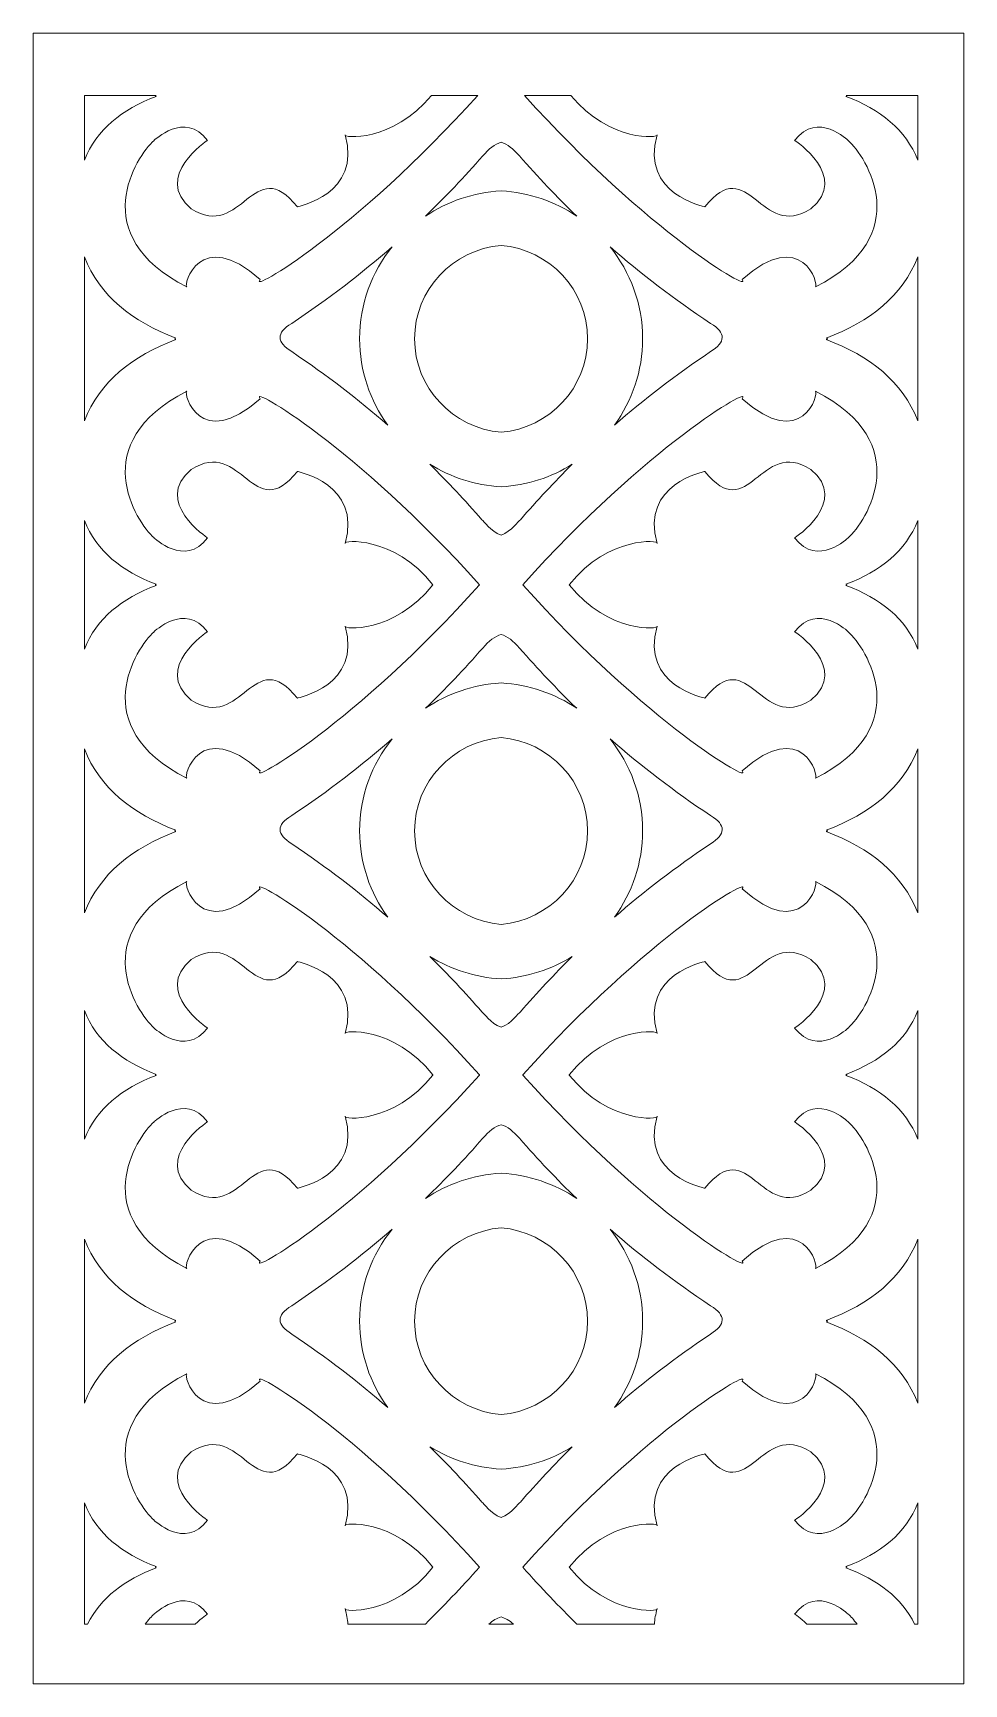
# Model space of a CAD drawing. Header units: centimetres. Extents: x 1.9 to 16.1, y -2.6 to 9.5.
# Drawn here: x 9.28 to 16.12, y -2.63 to 9.5 of the extents above; entities that cross this region are included whole.
import ezdxf

# ---------------------------------------------------------------- set-up
doc = ezdxf.new("R2010")
doc.units = ezdxf.units.CM
doc.header["$MEASUREMENT"] = 0
doc.layers.add('layer 1', color=7, linetype='Continuous')

msp = doc.modelspace()

# ---------------------------------------------------------------- linework, layer by layer
at = {"layer": 'layer 1', "lineweight": 0}
for points, knots in [([(9.27788, -2.62804), (9.27788, -2.62804), (9.27788, 3.43697), (9.27788, 3.43697), (9.27788, 3.43697), (9.27788, 3.43697), (9.27788, 9.49999), (9.27788, 9.49999), (9.27788, 9.49999), (9.27788, 9.49999), (16.11666, 9.49999), (16.11666, 9.49999), (16.11666, 9.49999), (16.11666, 9.49999), (16.11666, 3.43697), (16.11666, 3.43697), (16.11666, 3.43697), (16.11666, 3.43697), (16.11666, -2.62804), (16.11666, -2.62804), (16.11666, -2.62804), (16.11666, -2.62804), (9.27788, -2.62804), (9.27788, -2.62804)], [0, 0, 0, 0, 0.14285714, 0.14285714, 0.14285714, 0.14285714, 0.28571429, 0.28571429, 0.28571429, 0.28571429, 0.42857143, 0.42857143, 0.42857143, 0.42857143, 0.57142857, 0.57142857, 0.57142857, 0.57142857, 0.71428571, 0.71428571, 0.71428571, 0.71428571, 1, 1, 1, 1]), ([(10.18272, 9.04187), (10.17996, 9.04058), (10.17727, 9.03931), (10.17452, 9.03799), (10.17452, 9.03799), (10.17747, 9.03656), (10.18034, 9.03522), (10.18329, 9.03383), (10.18329, 9.03383), (9.9307, 8.93902), (9.74452, 8.79099), (9.65507, 8.56548), (9.65507, 8.56548), (9.65507, 8.56548), (9.65507, 9.00755), (9.65507, 9.00755), (9.65507, 9.00755), (9.65507, 9.00755), (9.65507, 9.03799), (9.65507, 9.03799), (9.65507, 9.03799), (9.65507, 9.03799), (9.65507, 9.04187), (9.65507, 9.04187), (9.65507, 9.04187), (9.65507, 9.04187), (10.18272, 9.04187), (10.18272, 9.04187)], [0, 0, 0, 0, 0.125, 0.125, 0.125, 0.125, 0.25, 0.25, 0.25, 0.25, 0.375, 0.375, 0.375, 0.375, 0.5, 0.5, 0.5, 0.5, 0.625, 0.625, 0.625, 0.625, 0.75, 0.75, 0.75, 0.75, 1, 1, 1, 1]), ([(12.20495, 9.04187), (11.91659, 8.69401), (11.54924, 8.72928), (11.56975, 8.7519), (11.56975, 8.7519), (11.69722, 8.31271), (11.21983, 8.22719), (11.21975, 8.22262), (11.21975, 8.22262), (10.89627, 8.62968), (10.81494, 7.96905), (10.44056, 8.20886), (10.44056, 8.20886), (10.15418, 8.44411), (10.56017, 8.7114), (10.56017, 8.7114), (10.56017, 8.7114), (10.39326, 8.9329), (10.16374, 8.70683), (10.16671, 8.7114), (10.16671, 8.7114), (10.03636, 8.5938), (9.65941, 8.01411), (10.40758, 7.63452), (10.40758, 7.63452), (10.37845, 7.64366), (10.50272, 8.08665), (10.94672, 7.68873), (10.94672, 7.68873), (10.8596, 7.58412), (11.63942, 8.03452), (12.54516, 9.04187), (12.54516, 9.04187), (12.54516, 9.04187), (12.20495, 9.04187), (12.20495, 9.04187)], [0, 0, 0, 0, 0.1, 0.1, 0.1, 0.1, 0.2, 0.2, 0.2, 0.2, 0.3, 0.3, 0.3, 0.3, 0.4, 0.4, 0.4, 0.4, 0.5, 0.5, 0.5, 0.5, 0.6, 0.6, 0.6, 0.6, 0.7, 0.7, 0.7, 0.7, 0.8, 0.8, 0.8, 0.8, 1, 1, 1, 1]), ([(13.22807, 9.04187), (13.51643, 8.69401), (13.88378, 8.72928), (13.86326, 8.7519), (13.86326, 8.7519), (13.73579, 8.31271), (14.21318, 8.22719), (14.21327, 8.22262), (14.21327, 8.22262), (14.53674, 8.62968), (14.61807, 7.96905), (14.99245, 8.20886), (14.99245, 8.20886), (15.27883, 8.44411), (14.87285, 8.7114), (14.87285, 8.7114), (14.87285, 8.7114), (15.03975, 8.9329), (15.26927, 8.70683), (15.2663, 8.7114), (15.2663, 8.7114), (15.39666, 8.5938), (15.7736, 8.01411), (15.02543, 7.63452), (15.02543, 7.63452), (15.05457, 7.64366), (14.93029, 8.08665), (14.48629, 7.68873), (14.48629, 7.68873), (14.57341, 7.58412), (13.7936, 8.03452), (12.88786, 9.04187), (12.88786, 9.04187), (12.88786, 9.04187), (13.22807, 9.04187), (13.22807, 9.04187)], [0, 0, 0, 0, 0.1, 0.1, 0.1, 0.1, 0.2, 0.2, 0.2, 0.2, 0.3, 0.3, 0.3, 0.3, 0.4, 0.4, 0.4, 0.4, 0.5, 0.5, 0.5, 0.5, 0.6, 0.6, 0.6, 0.6, 0.7, 0.7, 0.7, 0.7, 0.8, 0.8, 0.8, 0.8, 1, 1, 1, 1]), ([(15.2503, 9.04187), (15.25305, 9.04058), (15.25574, 9.03931), (15.25849, 9.03799), (15.25849, 9.03799), (15.25555, 9.03656), (15.25267, 9.03522), (15.24973, 9.03383), (15.24973, 9.03383), (15.50231, 8.93902), (15.6885, 8.79099), (15.77795, 8.56548), (15.77795, 8.56548), (15.77795, 8.56548), (15.77795, 9.00755), (15.77795, 9.00755), (15.77795, 9.00755), (15.77795, 9.00755), (15.77795, 9.03799), (15.77795, 9.03799), (15.77795, 9.03799), (15.77795, 9.03799), (15.77795, 9.04187), (15.77795, 9.04187), (15.77795, 9.04187), (15.77795, 9.04187), (15.2503, 9.04187), (15.2503, 9.04187)], [0, 0, 0, 0, 0.125, 0.125, 0.125, 0.125, 0.25, 0.25, 0.25, 0.25, 0.375, 0.375, 0.375, 0.375, 0.5, 0.5, 0.5, 0.5, 0.625, 0.625, 0.625, 0.625, 0.75, 0.75, 0.75, 0.75, 1, 1, 1, 1]), ([(12.71651, 8.34044), (12.71654, 8.34044), (12.71657, 8.34044), (12.71662, 8.34044), (12.71662, 8.34044), (12.92138, 8.32929), (13.11153, 8.2623), (13.27172, 8.15465), (13.27172, 8.15465), (13.12545, 8.29571), (12.98622, 8.44273), (12.85168, 8.59728), (12.85168, 8.59728), (12.80665, 8.65001), (12.76163, 8.68328), (12.7166, 8.69711), (12.7166, 8.69711), (12.71657, 8.69712), (12.71654, 8.69713), (12.71651, 8.69714), (12.71651, 8.69714), (12.71648, 8.69713), (12.71645, 8.69712), (12.71642, 8.69711), (12.71642, 8.69711), (12.67139, 8.68328), (12.62637, 8.65001), (12.58134, 8.59728), (12.58134, 8.59728), (12.44679, 8.44273), (12.30757, 8.29571), (12.1613, 8.15465), (12.1613, 8.15465), (12.32148, 8.2623), (12.51164, 8.32929), (12.7164, 8.34044), (12.7164, 8.34044), (12.71644, 8.34044), (12.71647, 8.34044), (12.71651, 8.34044)], [0, 0, 0, 0, 0.09090909, 0.09090909, 0.09090909, 0.09090909, 0.18181818, 0.18181818, 0.18181818, 0.18181818, 0.27272727, 0.27272727, 0.27272727, 0.27272727, 0.36363636, 0.36363636, 0.36363636, 0.36363636, 0.45454545, 0.45454545, 0.45454545, 0.45454545, 0.54545455, 0.54545455, 0.54545455, 0.54545455, 0.63636364, 0.63636364, 0.63636364, 0.63636364, 0.72727273, 0.72727273, 0.72727273, 0.72727273, 0.81818182, 0.81818182, 0.81818182, 0.81818182, 1, 1, 1, 1]), ([(11.88389, 6.61985), (11.66786, 6.80844), (11.43515, 6.98714), (11.17802, 7.15929), (11.17802, 7.15929), (11.06788, 7.22833), (11.06077, 7.29736), (11.17802, 7.36639), (11.17802, 7.36639), (11.4468, 7.54635), (11.69034, 7.7325), (11.91608, 7.9296), (11.91608, 7.9296), (11.76661, 7.7437), (11.67707, 7.5087), (11.67707, 7.25369), (11.67707, 7.25369), (11.67707, 7.01755), (11.75383, 6.79856), (11.88389, 6.61985)], [0, 0, 0, 0, 0.16666667, 0.16666667, 0.16666667, 0.16666667, 0.33333333, 0.33333333, 0.33333333, 0.33333333, 0.5, 0.5, 0.5, 0.5, 0.66666667, 0.66666667, 0.66666667, 0.66666667, 1, 1, 1, 1]), ([(13.35212, 7.25369), (13.35212, 7.61277), (13.07181, 7.90923), (12.71663, 7.93995), (12.71663, 7.93995), (12.71659, 7.93995), (12.71655, 7.93996), (12.71651, 7.93996), (12.71651, 7.93996), (12.71646, 7.93996), (12.71642, 7.93995), (12.71638, 7.93995), (12.71638, 7.93995), (12.36121, 7.90923), (12.08089, 7.61277), (12.08089, 7.25369), (12.08089, 7.25369), (12.08089, 6.89462), (12.36116, 6.59818), (12.7163, 6.56743), (12.7163, 6.56743), (12.71637, 6.56742), (12.71644, 6.56742), (12.71651, 6.56741), (12.71651, 6.56741), (12.71657, 6.56742), (12.71664, 6.56742), (12.71671, 6.56743), (12.71671, 6.56743), (13.07185, 6.59818), (13.35212, 6.89462), (13.35212, 7.25369)], [0, 0, 0, 0, 0.11111111, 0.11111111, 0.11111111, 0.11111111, 0.22222222, 0.22222222, 0.22222222, 0.22222222, 0.33333333, 0.33333333, 0.33333333, 0.33333333, 0.44444444, 0.44444444, 0.44444444, 0.44444444, 0.55555556, 0.55555556, 0.55555556, 0.55555556, 0.66666667, 0.66666667, 0.66666667, 0.66666667, 0.77777778, 0.77777778, 0.77777778, 0.77777778, 1, 1, 1, 1]), ([(13.54913, 6.61985), (13.76516, 6.80844), (13.99787, 6.98714), (14.25499, 7.15929), (14.25499, 7.15929), (14.36514, 7.22833), (14.37224, 7.29736), (14.25499, 7.36639), (14.25499, 7.36639), (13.98622, 7.54635), (13.74268, 7.7325), (13.51693, 7.9296), (13.51693, 7.9296), (13.66642, 7.7437), (13.75594, 7.5087), (13.75594, 7.25369), (13.75594, 7.25369), (13.75594, 7.01755), (13.67918, 6.79856), (13.54913, 6.61985)], [0, 0, 0, 0, 0.16666667, 0.16666667, 0.16666667, 0.16666667, 0.33333333, 0.33333333, 0.33333333, 0.33333333, 0.5, 0.5, 0.5, 0.5, 0.66666667, 0.66666667, 0.66666667, 0.66666667, 1, 1, 1, 1]), ([(10.32818, 7.25898), (10.32443, 7.25722), (10.32077, 7.2555), (10.31702, 7.2537), (10.31702, 7.2537), (10.32077, 7.25188), (10.32443, 7.25016), (10.32818, 7.24839), (10.32818, 7.24839), (10.0063, 7.12758), (9.76905, 6.93894), (9.65507, 6.65156), (9.65507, 6.65156), (9.65507, 6.65156), (9.65507, 7.21492), (9.65507, 7.21492), (9.65507, 7.21492), (9.65507, 7.21492), (9.65507, 7.2537), (9.65507, 7.2537), (9.65507, 7.2537), (9.65507, 7.2537), (9.65507, 7.29247), (9.65507, 7.29247), (9.65507, 7.29247), (9.65507, 7.29247), (9.65507, 7.85582), (9.65507, 7.85582), (9.65507, 7.85582), (9.76905, 7.56844), (10.0063, 7.3798), (10.32818, 7.25898)], [0, 0, 0, 0, 0.11111111, 0.11111111, 0.11111111, 0.11111111, 0.22222222, 0.22222222, 0.22222222, 0.22222222, 0.33333333, 0.33333333, 0.33333333, 0.33333333, 0.44444444, 0.44444444, 0.44444444, 0.44444444, 0.55555556, 0.55555556, 0.55555556, 0.55555556, 0.66666667, 0.66666667, 0.66666667, 0.66666667, 0.77777778, 0.77777778, 0.77777778, 0.77777778, 1, 1, 1, 1]), ([(15.10483, 7.25898), (15.10859, 7.25722), (15.11225, 7.2555), (15.11599, 7.2537), (15.11599, 7.2537), (15.11225, 7.25188), (15.10859, 7.25016), (15.10483, 7.24839), (15.10483, 7.24839), (15.42671, 7.12758), (15.66396, 6.93894), (15.77795, 6.65156), (15.77795, 6.65156), (15.77795, 6.65156), (15.77795, 7.21492), (15.77795, 7.21492), (15.77795, 7.21492), (15.77795, 7.21492), (15.77795, 7.2537), (15.77795, 7.2537), (15.77795, 7.2537), (15.77795, 7.2537), (15.77795, 7.29247), (15.77795, 7.29247), (15.77795, 7.29247), (15.77795, 7.29247), (15.77795, 7.85582), (15.77795, 7.85582), (15.77795, 7.85582), (15.66396, 7.56844), (15.42671, 7.3798), (15.10483, 7.25898)], [0, 0, 0, 0, 0.11111111, 0.11111111, 0.11111111, 0.11111111, 0.22222222, 0.22222222, 0.22222222, 0.22222222, 0.33333333, 0.33333333, 0.33333333, 0.33333333, 0.44444444, 0.44444444, 0.44444444, 0.44444444, 0.55555556, 0.55555556, 0.55555556, 0.55555556, 0.66666667, 0.66666667, 0.66666667, 0.66666667, 0.77777778, 0.77777778, 0.77777778, 0.77777778, 1, 1, 1, 1]), ([(12.21578, 5.44597), (11.92588, 5.08393), (11.54898, 5.11986), (11.56975, 5.14275), (11.56975, 5.14275), (11.69722, 4.70357), (11.21983, 4.61805), (11.21975, 4.61348), (11.21975, 4.61348), (10.89627, 5.02054), (10.81494, 4.35991), (10.44056, 4.59972), (10.44056, 4.59972), (10.15418, 4.83498), (10.56017, 5.10226), (10.56017, 5.10226), (10.56017, 5.10226), (10.39326, 5.32376), (10.16374, 5.09768), (10.16671, 5.10226), (10.16671, 5.10226), (10.03636, 4.98466), (9.65941, 4.40497), (10.40758, 4.02538), (10.40758, 4.02538), (10.37845, 4.03452), (10.50272, 4.47751), (10.94672, 4.07959), (10.94672, 4.07959), (10.85922, 3.97452), (11.64627, 4.42927), (12.5571, 5.44597), (12.5571, 5.44597), (12.55687, 5.44624), (12.55659, 5.44646), (12.55636, 5.44674), (12.55636, 5.44674), (12.55659, 5.44701), (12.55687, 5.44723), (12.5571, 5.44751), (12.5571, 5.44751), (11.64627, 6.46421), (10.85922, 6.91896), (10.94672, 6.81389), (10.94672, 6.81389), (10.50272, 6.41597), (10.37845, 6.85896), (10.40758, 6.8681), (10.40758, 6.8681), (9.65941, 6.48851), (10.03636, 5.90882), (10.16671, 5.79122), (10.16671, 5.79122), (10.16374, 5.79579), (10.39326, 5.56973), (10.56017, 5.79122), (10.56017, 5.79122), (10.56017, 5.79122), (10.15418, 6.05851), (10.44056, 6.29375), (10.44056, 6.29375), (10.81494, 6.53358), (10.89627, 5.87293), (11.21975, 6.28), (11.21975, 6.28), (11.21983, 6.27543), (11.69722, 6.18991), (11.56975, 5.75072), (11.56975, 5.75072), (11.54898, 5.77362), (11.92588, 5.80955), (12.21578, 5.44751), (12.21578, 5.44751), (12.21556, 5.44723), (12.21537, 5.44697), (12.21515, 5.44674), (12.21515, 5.44674), (12.21537, 5.44652), (12.21556, 5.44624), (12.21578, 5.44597)], [0, 0, 0, 0, 0.04761905, 0.04761905, 0.04761905, 0.04761905, 0.0952381, 0.0952381, 0.0952381, 0.0952381, 0.14285714, 0.14285714, 0.14285714, 0.14285714, 0.19047619, 0.19047619, 0.19047619, 0.19047619, 0.23809524, 0.23809524, 0.23809524, 0.23809524, 0.28571429, 0.28571429, 0.28571429, 0.28571429, 0.33333333, 0.33333333, 0.33333333, 0.33333333, 0.38095238, 0.38095238, 0.38095238, 0.38095238, 0.42857143, 0.42857143, 0.42857143, 0.42857143, 0.47619048, 0.47619048, 0.47619048, 0.47619048, 0.52380952, 0.52380952, 0.52380952, 0.52380952, 0.57142857, 0.57142857, 0.57142857, 0.57142857, 0.61904762, 0.61904762, 0.61904762, 0.61904762, 0.66666667, 0.66666667, 0.66666667, 0.66666667, 0.71428571, 0.71428571, 0.71428571, 0.71428571, 0.76190476, 0.76190476, 0.76190476, 0.76190476, 0.80952381, 0.80952381, 0.80952381, 0.80952381, 0.85714286, 0.85714286, 0.85714286, 0.85714286, 0.9047619, 0.9047619, 0.9047619, 0.9047619, 1, 1, 1, 1]), ([(13.21723, 5.44597), (13.50714, 5.08393), (13.88404, 5.11986), (13.86326, 5.14275), (13.86326, 5.14275), (13.73579, 4.70357), (14.21318, 4.61805), (14.21327, 4.61348), (14.21327, 4.61348), (14.53674, 5.02054), (14.61807, 4.35991), (14.99245, 4.59972), (14.99245, 4.59972), (15.27883, 4.83498), (14.87285, 5.10226), (14.87285, 5.10226), (14.87285, 5.10226), (15.03975, 5.32376), (15.26927, 5.09768), (15.2663, 5.10226), (15.2663, 5.10226), (15.39666, 4.98466), (15.7736, 4.40497), (15.02543, 4.02538), (15.02543, 4.02538), (15.05457, 4.03452), (14.93029, 4.47751), (14.48629, 4.07959), (14.48629, 4.07959), (14.57379, 3.97452), (13.78674, 4.42927), (12.87592, 5.44597), (12.87592, 5.44597), (12.87615, 5.44624), (12.87642, 5.44646), (12.87665, 5.44674), (12.87665, 5.44674), (12.87642, 5.44701), (12.87615, 5.44723), (12.87592, 5.44751), (12.87592, 5.44751), (13.78674, 6.46421), (14.57379, 6.91896), (14.48629, 6.81389), (14.48629, 6.81389), (14.93029, 6.41597), (15.05457, 6.85896), (15.02543, 6.8681), (15.02543, 6.8681), (15.7736, 6.48851), (15.39666, 5.90882), (15.2663, 5.79122), (15.2663, 5.79122), (15.26927, 5.79579), (15.03975, 5.56973), (14.87285, 5.79122), (14.87285, 5.79122), (14.87285, 5.79122), (15.27883, 6.05851), (14.99245, 6.29375), (14.99245, 6.29375), (14.61807, 6.53358), (14.53674, 5.87293), (14.21327, 6.28), (14.21327, 6.28), (14.21318, 6.27543), (13.73579, 6.18991), (13.86326, 5.75072), (13.86326, 5.75072), (13.88404, 5.77362), (13.50714, 5.80955), (13.21723, 5.44751), (13.21723, 5.44751), (13.21746, 5.44723), (13.21765, 5.44697), (13.21787, 5.44674), (13.21787, 5.44674), (13.21765, 5.44652), (13.21746, 5.44624), (13.21723, 5.44597)], [0, 0, 0, 0, 0.04761905, 0.04761905, 0.04761905, 0.04761905, 0.0952381, 0.0952381, 0.0952381, 0.0952381, 0.14285714, 0.14285714, 0.14285714, 0.14285714, 0.19047619, 0.19047619, 0.19047619, 0.19047619, 0.23809524, 0.23809524, 0.23809524, 0.23809524, 0.28571429, 0.28571429, 0.28571429, 0.28571429, 0.33333333, 0.33333333, 0.33333333, 0.33333333, 0.38095238, 0.38095238, 0.38095238, 0.38095238, 0.42857143, 0.42857143, 0.42857143, 0.42857143, 0.47619048, 0.47619048, 0.47619048, 0.47619048, 0.52380952, 0.52380952, 0.52380952, 0.52380952, 0.57142857, 0.57142857, 0.57142857, 0.57142857, 0.61904762, 0.61904762, 0.61904762, 0.61904762, 0.66666667, 0.66666667, 0.66666667, 0.66666667, 0.71428571, 0.71428571, 0.71428571, 0.71428571, 0.76190476, 0.76190476, 0.76190476, 0.76190476, 0.80952381, 0.80952381, 0.80952381, 0.80952381, 0.85714286, 0.85714286, 0.85714286, 0.85714286, 0.9047619, 0.9047619, 0.9047619, 0.9047619, 1, 1, 1, 1]), ([(12.71651, 5.81193), (12.71659, 5.81196), (12.71667, 5.81199), (12.71675, 5.81202), (12.71675, 5.81202), (12.79422, 5.83906), (12.84311, 5.91703), (12.85781, 5.92437), (12.85781, 5.92437), (12.98096, 6.06582), (13.10745, 6.20135), (13.23946, 6.33192), (13.23946, 6.33192), (13.08627, 6.23652), (12.90788, 6.17738), (12.71673, 6.16694), (12.71673, 6.16694), (12.71665, 6.16694), (12.71658, 6.16693), (12.71651, 6.16692), (12.71651, 6.16692), (12.71643, 6.16693), (12.71636, 6.16694), (12.71628, 6.16694), (12.71628, 6.16694), (12.52514, 6.17738), (12.34676, 6.23652), (12.19356, 6.33192), (12.19356, 6.33192), (12.32556, 6.20135), (12.45206, 6.06582), (12.57521, 5.92437), (12.57521, 5.92437), (12.5899, 5.91703), (12.6388, 5.83906), (12.71627, 5.81202), (12.71627, 5.81202), (12.71634, 5.81199), (12.71642, 5.81196), (12.71651, 5.81193)], [0, 0, 0, 0, 0.09090909, 0.09090909, 0.09090909, 0.09090909, 0.18181818, 0.18181818, 0.18181818, 0.18181818, 0.27272727, 0.27272727, 0.27272727, 0.27272727, 0.36363636, 0.36363636, 0.36363636, 0.36363636, 0.45454545, 0.45454545, 0.45454545, 0.45454545, 0.54545455, 0.54545455, 0.54545455, 0.54545455, 0.63636364, 0.63636364, 0.63636364, 0.63636364, 0.72727273, 0.72727273, 0.72727273, 0.72727273, 0.81818182, 0.81818182, 0.81818182, 0.81818182, 1, 1, 1, 1]), ([(10.18329, 5.45089), (10.18034, 5.44951), (10.17747, 5.44816), (10.17452, 5.44674), (10.17452, 5.44674), (10.17747, 5.44531), (10.18034, 5.44397), (10.18329, 5.44258), (10.18329, 5.44258), (9.9307, 5.34778), (9.74452, 5.19974), (9.65507, 4.97423), (9.65507, 4.97423), (9.65507, 4.97423), (9.65507, 5.41631), (9.65507, 5.41631), (9.65507, 5.41631), (9.65507, 5.41631), (9.65507, 5.44674), (9.65507, 5.44674), (9.65507, 5.44674), (9.65507, 5.44674), (9.65507, 5.47717), (9.65507, 5.47717), (9.65507, 5.47717), (9.65507, 5.47717), (9.65507, 5.91925), (9.65507, 5.91925), (9.65507, 5.91925), (9.74452, 5.69374), (9.9307, 5.5457), (10.18329, 5.45089)], [0, 0, 0, 0, 0.11111111, 0.11111111, 0.11111111, 0.11111111, 0.22222222, 0.22222222, 0.22222222, 0.22222222, 0.33333333, 0.33333333, 0.33333333, 0.33333333, 0.44444444, 0.44444444, 0.44444444, 0.44444444, 0.55555556, 0.55555556, 0.55555556, 0.55555556, 0.66666667, 0.66666667, 0.66666667, 0.66666667, 0.77777778, 0.77777778, 0.77777778, 0.77777778, 1, 1, 1, 1]), ([(15.24973, 5.45089), (15.25267, 5.44951), (15.25555, 5.44816), (15.25849, 5.44674), (15.25849, 5.44674), (15.25555, 5.44531), (15.25267, 5.44397), (15.24973, 5.44258), (15.24973, 5.44258), (15.50231, 5.34778), (15.6885, 5.19974), (15.77795, 4.97423), (15.77795, 4.97423), (15.77795, 4.97423), (15.77795, 5.41631), (15.77795, 5.41631), (15.77795, 5.41631), (15.77795, 5.41631), (15.77795, 5.44674), (15.77795, 5.44674), (15.77795, 5.44674), (15.77795, 5.44674), (15.77795, 5.47717), (15.77795, 5.47717), (15.77795, 5.47717), (15.77795, 5.47717), (15.77795, 5.91925), (15.77795, 5.91925), (15.77795, 5.91925), (15.6885, 5.69374), (15.50231, 5.5457), (15.24973, 5.45089)], [0, 0, 0, 0, 0.11111111, 0.11111111, 0.11111111, 0.11111111, 0.22222222, 0.22222222, 0.22222222, 0.22222222, 0.33333333, 0.33333333, 0.33333333, 0.33333333, 0.44444444, 0.44444444, 0.44444444, 0.44444444, 0.55555556, 0.55555556, 0.55555556, 0.55555556, 0.66666667, 0.66666667, 0.66666667, 0.66666667, 0.77777778, 0.77777778, 0.77777778, 0.77777778, 1, 1, 1, 1]), ([(12.71651, 4.72531), (12.71661, 4.72531), (12.7167, 4.7253), (12.71681, 4.7253), (12.71681, 4.7253), (12.9215, 4.71412), (13.11159, 4.64714), (13.27172, 4.53952), (13.27172, 4.53952), (13.12545, 4.68058), (12.98622, 4.82761), (12.85168, 4.98215), (12.85168, 4.98215), (12.80671, 5.03481), (12.76176, 5.06806), (12.71679, 5.08193), (12.71679, 5.08193), (12.71669, 5.08195), (12.7166, 5.08199), (12.71651, 5.08201), (12.71651, 5.08201), (12.71641, 5.08199), (12.71632, 5.08195), (12.71622, 5.08193), (12.71622, 5.08193), (12.67127, 5.06806), (12.6263, 5.03481), (12.58134, 4.98215), (12.58134, 4.98215), (12.44679, 4.82761), (12.30757, 4.68058), (12.1613, 4.53952), (12.1613, 4.53952), (12.32143, 4.64714), (12.51152, 4.71412), (12.71621, 4.7253), (12.71621, 4.7253), (12.71631, 4.7253), (12.7164, 4.72531), (12.71651, 4.72531)], [0, 0, 0, 0, 0.09090909, 0.09090909, 0.09090909, 0.09090909, 0.18181818, 0.18181818, 0.18181818, 0.18181818, 0.27272727, 0.27272727, 0.27272727, 0.27272727, 0.36363636, 0.36363636, 0.36363636, 0.36363636, 0.45454545, 0.45454545, 0.45454545, 0.45454545, 0.54545455, 0.54545455, 0.54545455, 0.54545455, 0.63636364, 0.63636364, 0.63636364, 0.63636364, 0.72727273, 0.72727273, 0.72727273, 0.72727273, 0.81818182, 0.81818182, 0.81818182, 0.81818182, 1, 1, 1, 1]), ([(11.88389, 3.00472), (11.66786, 3.19332), (11.43515, 3.37201), (11.17802, 3.54417), (11.17802, 3.54417), (11.06788, 3.6132), (11.06077, 3.68224), (11.17802, 3.75127), (11.17802, 3.75127), (11.4468, 3.93122), (11.69034, 4.11738), (11.91608, 4.31447), (11.91608, 4.31447), (11.76661, 4.12857), (11.67707, 3.89357), (11.67707, 3.63856), (11.67707, 3.63856), (11.67707, 3.40242), (11.75383, 3.18343), (11.88389, 3.00472)], [0, 0, 0, 0, 0.16666667, 0.16666667, 0.16666667, 0.16666667, 0.33333333, 0.33333333, 0.33333333, 0.33333333, 0.5, 0.5, 0.5, 0.5, 0.66666667, 0.66666667, 0.66666667, 0.66666667, 1, 1, 1, 1]), ([(13.35212, 3.63856), (13.35212, 3.99758), (13.07192, 4.294), (12.71683, 4.3248), (12.71683, 4.3248), (12.71672, 4.32481), (12.71662, 4.32482), (12.71651, 4.32483), (12.71651, 4.32483), (12.7164, 4.32482), (12.71629, 4.32481), (12.71619, 4.3248), (12.71619, 4.3248), (12.3611, 4.294), (12.08089, 3.99758), (12.08089, 3.63856), (12.08089, 3.63856), (12.08089, 3.27956), (12.36106, 2.98316), (12.71611, 2.95232), (12.71611, 2.95232), (12.71624, 2.95231), (12.71638, 2.9523), (12.71651, 2.95229), (12.71651, 2.95229), (12.71664, 2.9523), (12.71677, 2.95231), (12.7169, 2.95232), (12.7169, 2.95232), (13.07195, 2.98316), (13.35212, 3.27956), (13.35212, 3.63856)], [0, 0, 0, 0, 0.11111111, 0.11111111, 0.11111111, 0.11111111, 0.22222222, 0.22222222, 0.22222222, 0.22222222, 0.33333333, 0.33333333, 0.33333333, 0.33333333, 0.44444444, 0.44444444, 0.44444444, 0.44444444, 0.55555556, 0.55555556, 0.55555556, 0.55555556, 0.66666667, 0.66666667, 0.66666667, 0.66666667, 0.77777778, 0.77777778, 0.77777778, 0.77777778, 1, 1, 1, 1]), ([(13.54913, 3.00472), (13.76516, 3.19332), (13.99787, 3.37201), (14.25499, 3.54417), (14.25499, 3.54417), (14.36514, 3.6132), (14.37224, 3.68224), (14.25499, 3.75127), (14.25499, 3.75127), (13.98622, 3.93122), (13.74268, 4.11738), (13.51693, 4.31447), (13.51693, 4.31447), (13.66642, 4.12857), (13.75594, 3.89357), (13.75594, 3.63856), (13.75594, 3.63856), (13.75594, 3.40242), (13.67918, 3.18343), (13.54913, 3.00472)], [0, 0, 0, 0, 0.16666667, 0.16666667, 0.16666667, 0.16666667, 0.33333333, 0.33333333, 0.33333333, 0.33333333, 0.5, 0.5, 0.5, 0.5, 0.66666667, 0.66666667, 0.66666667, 0.66666667, 1, 1, 1, 1]), ([(10.32818, 3.64386), (10.32443, 3.64209), (10.32077, 3.64037), (10.31702, 3.63856), (10.31702, 3.63856), (10.32077, 3.63675), (10.32443, 3.63503), (10.32818, 3.63327), (10.32818, 3.63327), (10.0063, 3.51245), (9.76905, 3.32381), (9.65507, 3.03644), (9.65507, 3.03644), (9.65507, 3.03644), (9.65507, 3.59978), (9.65507, 3.59978), (9.65507, 3.59978), (9.65507, 3.59978), (9.65507, 3.63856), (9.65507, 3.63856), (9.65507, 3.63856), (9.65507, 3.63856), (9.65507, 3.67734), (9.65507, 3.67734), (9.65507, 3.67734), (9.65507, 3.67734), (9.65507, 4.24069), (9.65507, 4.24069), (9.65507, 4.24069), (9.76905, 3.95331), (10.0063, 3.76467), (10.32818, 3.64386)], [0, 0, 0, 0, 0.11111111, 0.11111111, 0.11111111, 0.11111111, 0.22222222, 0.22222222, 0.22222222, 0.22222222, 0.33333333, 0.33333333, 0.33333333, 0.33333333, 0.44444444, 0.44444444, 0.44444444, 0.44444444, 0.55555556, 0.55555556, 0.55555556, 0.55555556, 0.66666667, 0.66666667, 0.66666667, 0.66666667, 0.77777778, 0.77777778, 0.77777778, 0.77777778, 1, 1, 1, 1]), ([(15.10483, 3.64386), (15.10859, 3.64209), (15.11225, 3.64037), (15.11599, 3.63856), (15.11599, 3.63856), (15.11225, 3.63675), (15.10859, 3.63503), (15.10483, 3.63327), (15.10483, 3.63327), (15.42671, 3.51245), (15.66396, 3.32381), (15.77795, 3.03644), (15.77795, 3.03644), (15.77795, 3.03644), (15.77795, 3.59978), (15.77795, 3.59978), (15.77795, 3.59978), (15.77795, 3.59978), (15.77795, 3.63856), (15.77795, 3.63856), (15.77795, 3.63856), (15.77795, 3.63856), (15.77795, 3.67734), (15.77795, 3.67734), (15.77795, 3.67734), (15.77795, 3.67734), (15.77795, 4.24069), (15.77795, 4.24069), (15.77795, 4.24069), (15.66396, 3.95331), (15.42671, 3.76467), (15.10483, 3.64386)], [0, 0, 0, 0, 0.11111111, 0.11111111, 0.11111111, 0.11111111, 0.22222222, 0.22222222, 0.22222222, 0.22222222, 0.33333333, 0.33333333, 0.33333333, 0.33333333, 0.44444444, 0.44444444, 0.44444444, 0.44444444, 0.55555556, 0.55555556, 0.55555556, 0.55555556, 0.66666667, 0.66666667, 0.66666667, 0.66666667, 0.77777778, 0.77777778, 0.77777778, 0.77777778, 1, 1, 1, 1]), ([(12.21578, 1.84551), (11.92588, 1.48347), (11.54898, 1.51941), (11.56975, 1.5423), (11.56975, 1.5423), (11.69722, 1.10312), (11.21983, 1.01759), (11.21975, 1.01302), (11.21975, 1.01302), (10.89627, 1.42008), (10.81494, 0.75945), (10.44056, 0.99926), (10.44056, 0.99926), (10.15418, 1.23451), (10.56017, 1.5018), (10.56017, 1.5018), (10.56017, 1.5018), (10.39326, 1.7233), (10.16374, 1.49723), (10.16671, 1.5018), (10.16671, 1.5018), (10.03636, 1.3842), (9.65941, 0.80452), (10.40758, 0.42492), (10.40758, 0.42492), (10.37845, 0.43406), (10.50272, 0.87705), (10.94672, 0.47913), (10.94672, 0.47913), (10.85922, 0.37407), (11.64627, 0.82882), (12.5571, 1.84551), (12.5571, 1.84551), (12.55687, 1.84578), (12.55659, 1.84601), (12.55636, 1.84628), (12.55636, 1.84628), (12.55659, 1.84656), (12.55687, 1.84678), (12.5571, 1.84705), (12.5571, 1.84705), (11.64627, 2.86375), (10.85922, 3.3185), (10.94672, 3.21344), (10.94672, 3.21344), (10.50272, 2.81552), (10.37845, 3.2585), (10.40758, 3.26764), (10.40758, 3.26764), (9.65941, 2.88805), (10.03636, 2.30837), (10.16671, 2.19076), (10.16671, 2.19076), (10.16374, 2.19533), (10.39326, 1.96927), (10.56017, 2.19076), (10.56017, 2.19076), (10.56017, 2.19076), (10.15418, 2.45805), (10.44056, 2.6933), (10.44056, 2.6933), (10.81494, 2.93312), (10.89627, 2.27248), (11.21975, 2.67955), (11.21975, 2.67955), (11.21983, 2.67497), (11.69722, 2.58945), (11.56975, 2.15027), (11.56975, 2.15027), (11.54898, 2.17316), (11.92588, 2.20909), (12.21578, 1.84705), (12.21578, 1.84705), (12.21556, 1.84678), (12.21537, 1.84651), (12.21515, 1.84628), (12.21515, 1.84628), (12.21537, 1.84605), (12.21556, 1.84578), (12.21578, 1.84551)], [0, 0, 0, 0, 0.04761905, 0.04761905, 0.04761905, 0.04761905, 0.0952381, 0.0952381, 0.0952381, 0.0952381, 0.14285714, 0.14285714, 0.14285714, 0.14285714, 0.19047619, 0.19047619, 0.19047619, 0.19047619, 0.23809524, 0.23809524, 0.23809524, 0.23809524, 0.28571429, 0.28571429, 0.28571429, 0.28571429, 0.33333333, 0.33333333, 0.33333333, 0.33333333, 0.38095238, 0.38095238, 0.38095238, 0.38095238, 0.42857143, 0.42857143, 0.42857143, 0.42857143, 0.47619048, 0.47619048, 0.47619048, 0.47619048, 0.52380952, 0.52380952, 0.52380952, 0.52380952, 0.57142857, 0.57142857, 0.57142857, 0.57142857, 0.61904762, 0.61904762, 0.61904762, 0.61904762, 0.66666667, 0.66666667, 0.66666667, 0.66666667, 0.71428571, 0.71428571, 0.71428571, 0.71428571, 0.76190476, 0.76190476, 0.76190476, 0.76190476, 0.80952381, 0.80952381, 0.80952381, 0.80952381, 0.85714286, 0.85714286, 0.85714286, 0.85714286, 0.9047619, 0.9047619, 0.9047619, 0.9047619, 1, 1, 1, 1]), ([(13.21723, 1.84551), (13.50714, 1.48347), (13.88404, 1.51941), (13.86326, 1.5423), (13.86326, 1.5423), (13.73579, 1.10312), (14.21318, 1.01759), (14.21327, 1.01302), (14.21327, 1.01302), (14.53674, 1.42008), (14.61807, 0.75945), (14.99245, 0.99926), (14.99245, 0.99926), (15.27883, 1.23451), (14.87285, 1.5018), (14.87285, 1.5018), (14.87285, 1.5018), (15.03975, 1.7233), (15.26927, 1.49723), (15.2663, 1.5018), (15.2663, 1.5018), (15.39666, 1.3842), (15.7736, 0.80452), (15.02543, 0.42492), (15.02543, 0.42492), (15.05457, 0.43406), (14.93029, 0.87705), (14.48629, 0.47913), (14.48629, 0.47913), (14.57379, 0.37407), (13.78674, 0.82882), (12.87592, 1.84551), (12.87592, 1.84551), (12.87615, 1.84578), (12.87642, 1.84601), (12.87665, 1.84628), (12.87665, 1.84628), (12.87642, 1.84656), (12.87615, 1.84678), (12.87592, 1.84705), (12.87592, 1.84705), (13.78674, 2.86375), (14.57379, 3.3185), (14.48629, 3.21344), (14.48629, 3.21344), (14.93029, 2.81552), (15.05457, 3.2585), (15.02543, 3.26764), (15.02543, 3.26764), (15.7736, 2.88805), (15.39666, 2.30837), (15.2663, 2.19076), (15.2663, 2.19076), (15.26927, 2.19533), (15.03975, 1.96927), (14.87285, 2.19076), (14.87285, 2.19076), (14.87285, 2.19076), (15.27883, 2.45805), (14.99245, 2.6933), (14.99245, 2.6933), (14.61807, 2.93312), (14.53674, 2.27248), (14.21327, 2.67955), (14.21327, 2.67955), (14.21318, 2.67497), (13.73579, 2.58945), (13.86326, 2.15027), (13.86326, 2.15027), (13.88404, 2.17316), (13.50714, 2.20909), (13.21723, 1.84705), (13.21723, 1.84705), (13.21746, 1.84678), (13.21765, 1.84651), (13.21787, 1.84628), (13.21787, 1.84628), (13.21765, 1.84605), (13.21746, 1.84578), (13.21723, 1.84551)], [0, 0, 0, 0, 0.04761905, 0.04761905, 0.04761905, 0.04761905, 0.0952381, 0.0952381, 0.0952381, 0.0952381, 0.14285714, 0.14285714, 0.14285714, 0.14285714, 0.19047619, 0.19047619, 0.19047619, 0.19047619, 0.23809524, 0.23809524, 0.23809524, 0.23809524, 0.28571429, 0.28571429, 0.28571429, 0.28571429, 0.33333333, 0.33333333, 0.33333333, 0.33333333, 0.38095238, 0.38095238, 0.38095238, 0.38095238, 0.42857143, 0.42857143, 0.42857143, 0.42857143, 0.47619048, 0.47619048, 0.47619048, 0.47619048, 0.52380952, 0.52380952, 0.52380952, 0.52380952, 0.57142857, 0.57142857, 0.57142857, 0.57142857, 0.61904762, 0.61904762, 0.61904762, 0.61904762, 0.66666667, 0.66666667, 0.66666667, 0.66666667, 0.71428571, 0.71428571, 0.71428571, 0.71428571, 0.76190476, 0.76190476, 0.76190476, 0.76190476, 0.80952381, 0.80952381, 0.80952381, 0.80952381, 0.85714286, 0.85714286, 0.85714286, 0.85714286, 0.9047619, 0.9047619, 0.9047619, 0.9047619, 1, 1, 1, 1]), ([(12.71651, 2.19681), (12.71665, 2.19686), (12.7168, 2.19692), (12.71694, 2.19697), (12.71694, 2.19697), (12.7943, 2.22407), (12.84313, 2.30191), (12.85781, 2.30924), (12.85781, 2.30924), (12.98096, 2.4507), (13.10745, 2.58622), (13.23946, 2.7168), (13.23946, 2.7168), (13.08632, 2.62143), (12.908, 2.56228), (12.71693, 2.55182), (12.71693, 2.55182), (12.71679, 2.55182), (12.71664, 2.55181), (12.71651, 2.5518), (12.71651, 2.5518), (12.71637, 2.55181), (12.71623, 2.55182), (12.71609, 2.55182), (12.71609, 2.55182), (12.52502, 2.56228), (12.3467, 2.62143), (12.19356, 2.7168), (12.19356, 2.7168), (12.32556, 2.58622), (12.45206, 2.4507), (12.57521, 2.30924), (12.57521, 2.30924), (12.58989, 2.30191), (12.63872, 2.22407), (12.71607, 2.19697), (12.71607, 2.19697), (12.71622, 2.19692), (12.71636, 2.19686), (12.71651, 2.19681)], [0, 0, 0, 0, 0.09090909, 0.09090909, 0.09090909, 0.09090909, 0.18181818, 0.18181818, 0.18181818, 0.18181818, 0.27272727, 0.27272727, 0.27272727, 0.27272727, 0.36363636, 0.36363636, 0.36363636, 0.36363636, 0.45454545, 0.45454545, 0.45454545, 0.45454545, 0.54545455, 0.54545455, 0.54545455, 0.54545455, 0.63636364, 0.63636364, 0.63636364, 0.63636364, 0.72727273, 0.72727273, 0.72727273, 0.72727273, 0.81818182, 0.81818182, 0.81818182, 0.81818182, 1, 1, 1, 1]), ([(10.18329, 1.85043), (10.18034, 1.84905), (10.17747, 1.8477), (10.17452, 1.84628), (10.17452, 1.84628), (10.17747, 1.84486), (10.18034, 1.84351), (10.18329, 1.84212), (10.18329, 1.84212), (9.9307, 1.74732), (9.74452, 1.59928), (9.65507, 1.37377), (9.65507, 1.37377), (9.65507, 1.37377), (9.65507, 1.81584), (9.65507, 1.81584), (9.65507, 1.81584), (9.65507, 1.81584), (9.65507, 1.84628), (9.65507, 1.84628), (9.65507, 1.84628), (9.65507, 1.84628), (9.65507, 1.87671), (9.65507, 1.87671), (9.65507, 1.87671), (9.65507, 1.87671), (9.65507, 2.31879), (9.65507, 2.31879), (9.65507, 2.31879), (9.74452, 2.09328), (9.9307, 1.94524), (10.18329, 1.85043)], [0, 0, 0, 0, 0.11111111, 0.11111111, 0.11111111, 0.11111111, 0.22222222, 0.22222222, 0.22222222, 0.22222222, 0.33333333, 0.33333333, 0.33333333, 0.33333333, 0.44444444, 0.44444444, 0.44444444, 0.44444444, 0.55555556, 0.55555556, 0.55555556, 0.55555556, 0.66666667, 0.66666667, 0.66666667, 0.66666667, 0.77777778, 0.77777778, 0.77777778, 0.77777778, 1, 1, 1, 1]), ([(15.24973, 1.85043), (15.25267, 1.84905), (15.25555, 1.8477), (15.25849, 1.84628), (15.25849, 1.84628), (15.25555, 1.84486), (15.25267, 1.84351), (15.24973, 1.84212), (15.24973, 1.84212), (15.50231, 1.74732), (15.6885, 1.59928), (15.77795, 1.37377), (15.77795, 1.37377), (15.77795, 1.37377), (15.77795, 1.81584), (15.77795, 1.81584), (15.77795, 1.81584), (15.77795, 1.81584), (15.77795, 1.84628), (15.77795, 1.84628), (15.77795, 1.84628), (15.77795, 1.84628), (15.77795, 1.87671), (15.77795, 1.87671), (15.77795, 1.87671), (15.77795, 1.87671), (15.77795, 2.31879), (15.77795, 2.31879), (15.77795, 2.31879), (15.6885, 2.09328), (15.50231, 1.94524), (15.24973, 1.85043)], [0, 0, 0, 0, 0.11111111, 0.11111111, 0.11111111, 0.11111111, 0.22222222, 0.22222222, 0.22222222, 0.22222222, 0.33333333, 0.33333333, 0.33333333, 0.33333333, 0.44444444, 0.44444444, 0.44444444, 0.44444444, 0.55555556, 0.55555556, 0.55555556, 0.55555556, 0.66666667, 0.66666667, 0.66666667, 0.66666667, 0.77777778, 0.77777778, 0.77777778, 0.77777778, 1, 1, 1, 1]), ([(12.71651, 1.12366), (12.71667, 1.12365), (12.71684, 1.12364), (12.717, 1.12364), (12.717, 1.12364), (12.92162, 1.11242), (13.11164, 1.04545), (13.27172, 0.93787), (13.27172, 0.93787), (13.12545, 1.07893), (12.98622, 1.22596), (12.85168, 1.3805), (12.85168, 1.3805), (12.80678, 1.43309), (12.76188, 1.4663), (12.71698, 1.48022), (12.71698, 1.48022), (12.71682, 1.48026), (12.71667, 1.48032), (12.71651, 1.48036), (12.71651, 1.48036), (12.71635, 1.48032), (12.71619, 1.48026), (12.71604, 1.48022), (12.71604, 1.48022), (12.67114, 1.4663), (12.62624, 1.43309), (12.58134, 1.3805), (12.58134, 1.3805), (12.44679, 1.22596), (12.30757, 1.07893), (12.1613, 0.93787), (12.1613, 0.93787), (12.32138, 1.04545), (12.5114, 1.11242), (12.71601, 1.12364), (12.71601, 1.12364), (12.71618, 1.12364), (12.71634, 1.12365), (12.71651, 1.12366)], [0, 0, 0, 0, 0.09090909, 0.09090909, 0.09090909, 0.09090909, 0.18181818, 0.18181818, 0.18181818, 0.18181818, 0.27272727, 0.27272727, 0.27272727, 0.27272727, 0.36363636, 0.36363636, 0.36363636, 0.36363636, 0.45454545, 0.45454545, 0.45454545, 0.45454545, 0.54545455, 0.54545455, 0.54545455, 0.54545455, 0.63636364, 0.63636364, 0.63636364, 0.63636364, 0.72727273, 0.72727273, 0.72727273, 0.72727273, 0.81818182, 0.81818182, 0.81818182, 0.81818182, 1, 1, 1, 1]), ([(10.32818, 0.04221), (10.32443, 0.04045), (10.32077, 0.03873), (10.31702, 0.03692), (10.31702, 0.03692), (10.32077, 0.0351), (10.32443, 0.03338), (10.32818, 0.03162), (10.32818, 0.03162), (10.0063, -0.08919), (9.76905, -0.27784), (9.65507, -0.56521), (9.65507, -0.56521), (9.65507, -0.56521), (9.65507, -0.00186), (9.65507, -0.00186), (9.65507, -0.00186), (9.65507, -0.00186), (9.65507, 0.03692), (9.65507, 0.03692), (9.65507, 0.03692), (9.65507, 0.03692), (9.65507, 0.07569), (9.65507, 0.07569), (9.65507, 0.07569), (9.65507, 0.07569), (9.65507, 0.63904), (9.65507, 0.63904), (9.65507, 0.63904), (9.76905, 0.35167), (10.0063, 0.16302), (10.32818, 0.04221)], [0, 0, 0, 0, 0.11111111, 0.11111111, 0.11111111, 0.11111111, 0.22222222, 0.22222222, 0.22222222, 0.22222222, 0.33333333, 0.33333333, 0.33333333, 0.33333333, 0.44444444, 0.44444444, 0.44444444, 0.44444444, 0.55555556, 0.55555556, 0.55555556, 0.55555556, 0.66666667, 0.66666667, 0.66666667, 0.66666667, 0.77777778, 0.77777778, 0.77777778, 0.77777778, 1, 1, 1, 1]), ([(11.88389, -0.59693), (11.66786, -0.40833), (11.43515, -0.22964), (11.17802, -0.05748), (11.17802, -0.05748), (11.06788, 0.01155), (11.06077, 0.08058), (11.17802, 0.14962), (11.17802, 0.14962), (11.4468, 0.32957), (11.69034, 0.51573), (11.91608, 0.71282), (11.91608, 0.71282), (11.76661, 0.52692), (11.67707, 0.29192), (11.67707, 0.03691), (11.67707, 0.03691), (11.67707, -0.19923), (11.75383, -0.41822), (11.88389, -0.59693)], [0, 0, 0, 0, 0.16666667, 0.16666667, 0.16666667, 0.16666667, 0.33333333, 0.33333333, 0.33333333, 0.33333333, 0.5, 0.5, 0.5, 0.5, 0.66666667, 0.66666667, 0.66666667, 0.66666667, 1, 1, 1, 1]), ([(13.35212, 0.03691), (13.35212, 0.39587), (13.07201, 0.69224), (12.71702, 0.72314), (12.71702, 0.72314), (12.71685, 0.72315), (12.71668, 0.72317), (12.71651, 0.72318), (12.71651, 0.72318), (12.71634, 0.72317), (12.71616, 0.72315), (12.71599, 0.72314), (12.71599, 0.72314), (12.361, 0.69224), (12.08089, 0.39587), (12.08089, 0.03691), (12.08089, 0.03691), (12.08089, -0.32202), (12.36097, -0.61839), (12.71592, -0.64931), (12.71592, -0.64931), (12.71611, -0.64933), (12.71631, -0.64935), (12.71651, -0.64936), (12.71651, -0.64936), (12.7167, -0.64935), (12.7169, -0.64933), (12.7171, -0.64931), (12.7171, -0.64931), (13.07205, -0.61839), (13.35212, -0.32202), (13.35212, 0.03691)], [0, 0, 0, 0, 0.11111111, 0.11111111, 0.11111111, 0.11111111, 0.22222222, 0.22222222, 0.22222222, 0.22222222, 0.33333333, 0.33333333, 0.33333333, 0.33333333, 0.44444444, 0.44444444, 0.44444444, 0.44444444, 0.55555556, 0.55555556, 0.55555556, 0.55555556, 0.66666667, 0.66666667, 0.66666667, 0.66666667, 0.77777778, 0.77777778, 0.77777778, 0.77777778, 1, 1, 1, 1]), ([(13.54913, -0.59693), (13.76516, -0.40833), (13.99787, -0.22964), (14.25499, -0.05748), (14.25499, -0.05748), (14.36514, 0.01155), (14.37224, 0.08058), (14.25499, 0.14962), (14.25499, 0.14962), (13.98622, 0.32957), (13.74268, 0.51573), (13.51693, 0.71282), (13.51693, 0.71282), (13.66642, 0.52692), (13.75594, 0.29192), (13.75594, 0.03691), (13.75594, 0.03691), (13.75594, -0.19923), (13.67918, -0.41822), (13.54913, -0.59693)], [0, 0, 0, 0, 0.16666667, 0.16666667, 0.16666667, 0.16666667, 0.33333333, 0.33333333, 0.33333333, 0.33333333, 0.5, 0.5, 0.5, 0.5, 0.66666667, 0.66666667, 0.66666667, 0.66666667, 1, 1, 1, 1]), ([(15.10483, 0.04221), (15.10859, 0.04045), (15.11225, 0.03873), (15.11599, 0.03692), (15.11599, 0.03692), (15.11225, 0.0351), (15.10859, 0.03338), (15.10483, 0.03162), (15.10483, 0.03162), (15.42671, -0.08919), (15.66396, -0.27784), (15.77795, -0.56521), (15.77795, -0.56521), (15.77795, -0.56521), (15.77795, -0.00186), (15.77795, -0.00186), (15.77795, -0.00186), (15.77795, -0.00186), (15.77795, 0.03692), (15.77795, 0.03692), (15.77795, 0.03692), (15.77795, 0.03692), (15.77795, 0.07569), (15.77795, 0.07569), (15.77795, 0.07569), (15.77795, 0.07569), (15.77795, 0.63904), (15.77795, 0.63904), (15.77795, 0.63904), (15.66396, 0.35167), (15.42671, 0.16302), (15.10483, 0.04221)], [0, 0, 0, 0, 0.11111111, 0.11111111, 0.11111111, 0.11111111, 0.22222222, 0.22222222, 0.22222222, 0.22222222, 0.33333333, 0.33333333, 0.33333333, 0.33333333, 0.44444444, 0.44444444, 0.44444444, 0.44444444, 0.55555556, 0.55555556, 0.55555556, 0.55555556, 0.66666667, 0.66666667, 0.66666667, 0.66666667, 0.77777778, 0.77777778, 0.77777778, 0.77777778, 1, 1, 1, 1]), ([(12.21578, -1.7708), (11.92588, -2.13284), (11.54898, -2.09691), (11.56975, -2.07402), (11.56975, -2.07402), (11.5817, -2.11517), (11.58834, -2.1532), (11.59056, -2.18836), (11.59056, -2.18836), (11.59056, -2.18836), (12.1601, -2.18836), (12.1601, -2.18836), (12.1601, -2.18836), (12.28804, -2.06164), (12.42115, -1.92255), (12.5571, -1.7708), (12.5571, -1.7708), (12.55687, -1.77054), (12.55659, -1.77031), (12.55636, -1.77003), (12.55636, -1.77003), (12.55659, -1.76976), (12.55687, -1.76954), (12.5571, -1.76927), (12.5571, -1.76927), (11.64627, -0.75257), (10.85922, -0.29781), (10.94672, -0.40289), (10.94672, -0.40289), (10.50272, -0.8008), (10.37845, -0.35781), (10.40758, -0.34868), (10.40758, -0.34868), (9.65941, -0.72826), (10.03636, -1.30796), (10.16671, -1.42556), (10.16671, -1.42556), (10.16374, -1.42099), (10.39326, -1.64705), (10.56017, -1.42556), (10.56017, -1.42556), (10.56017, -1.42556), (10.15418, -1.15827), (10.44056, -0.92302), (10.44056, -0.92302), (10.81494, -0.6832), (10.89627, -1.34384), (11.21975, -0.93678), (11.21975, -0.93678), (11.21983, -0.94135), (11.69722, -1.02686), (11.56975, -1.46605), (11.56975, -1.46605), (11.54898, -1.44315), (11.92588, -1.40723), (12.21578, -1.76927), (12.21578, -1.76927), (12.21556, -1.76954), (12.21537, -1.76981), (12.21515, -1.77003), (12.21515, -1.77003), (12.21537, -1.77026), (12.21556, -1.77054), (12.21578, -1.7708)], [0, 0, 0, 0, 0.05882353, 0.05882353, 0.05882353, 0.05882353, 0.11764706, 0.11764706, 0.11764706, 0.11764706, 0.17647059, 0.17647059, 0.17647059, 0.17647059, 0.23529412, 0.23529412, 0.23529412, 0.23529412, 0.29411765, 0.29411765, 0.29411765, 0.29411765, 0.35294118, 0.35294118, 0.35294118, 0.35294118, 0.41176471, 0.41176471, 0.41176471, 0.41176471, 0.47058824, 0.47058824, 0.47058824, 0.47058824, 0.52941176, 0.52941176, 0.52941176, 0.52941176, 0.58823529, 0.58823529, 0.58823529, 0.58823529, 0.64705882, 0.64705882, 0.64705882, 0.64705882, 0.70588235, 0.70588235, 0.70588235, 0.70588235, 0.76470588, 0.76470588, 0.76470588, 0.76470588, 0.82352941, 0.82352941, 0.82352941, 0.82352941, 0.88235294, 0.88235294, 0.88235294, 0.88235294, 1, 1, 1, 1]), ([(13.21723, -1.7708), (13.50714, -2.13284), (13.88404, -2.09691), (13.86326, -2.07402), (13.86326, -2.07402), (13.85132, -2.11517), (13.84471, -2.1532), (13.8425, -2.18836), (13.8425, -2.18836), (13.8425, -2.18836), (13.27295, -2.18836), (13.27295, -2.18836), (13.27295, -2.18836), (13.14502, -2.06164), (13.01187, -1.92255), (12.87592, -1.7708), (12.87592, -1.7708), (12.87615, -1.77054), (12.87642, -1.77031), (12.87665, -1.77003), (12.87665, -1.77003), (12.87642, -1.76976), (12.87615, -1.76954), (12.87592, -1.76927), (12.87592, -1.76927), (13.78674, -0.75257), (14.57379, -0.29781), (14.48629, -0.40289), (14.48629, -0.40289), (14.93029, -0.8008), (15.05457, -0.35781), (15.02543, -0.34868), (15.02543, -0.34868), (15.7736, -0.72826), (15.39666, -1.30796), (15.2663, -1.42556), (15.2663, -1.42556), (15.26927, -1.42099), (15.03975, -1.64705), (14.87285, -1.42556), (14.87285, -1.42556), (14.87285, -1.42556), (15.27883, -1.15827), (14.99245, -0.92302), (14.99245, -0.92302), (14.61807, -0.6832), (14.53674, -1.34384), (14.21327, -0.93678), (14.21327, -0.93678), (14.21318, -0.94135), (13.73579, -1.02686), (13.86326, -1.46605), (13.86326, -1.46605), (13.88404, -1.44315), (13.50714, -1.40723), (13.21723, -1.76927), (13.21723, -1.76927), (13.21746, -1.76954), (13.21765, -1.76981), (13.21787, -1.77003), (13.21787, -1.77003), (13.21765, -1.77026), (13.21746, -1.77054), (13.21723, -1.7708)], [0, 0, 0, 0, 0.05882353, 0.05882353, 0.05882353, 0.05882353, 0.11764706, 0.11764706, 0.11764706, 0.11764706, 0.17647059, 0.17647059, 0.17647059, 0.17647059, 0.23529412, 0.23529412, 0.23529412, 0.23529412, 0.29411765, 0.29411765, 0.29411765, 0.29411765, 0.35294118, 0.35294118, 0.35294118, 0.35294118, 0.41176471, 0.41176471, 0.41176471, 0.41176471, 0.47058824, 0.47058824, 0.47058824, 0.47058824, 0.52941176, 0.52941176, 0.52941176, 0.52941176, 0.58823529, 0.58823529, 0.58823529, 0.58823529, 0.64705882, 0.64705882, 0.64705882, 0.64705882, 0.70588235, 0.70588235, 0.70588235, 0.70588235, 0.76470588, 0.76470588, 0.76470588, 0.76470588, 0.82352941, 0.82352941, 0.82352941, 0.82352941, 0.88235294, 0.88235294, 0.88235294, 0.88235294, 1, 1, 1, 1]), ([(12.71651, -1.40484), (12.71672, -1.40477), (12.71693, -1.40468), (12.71714, -1.40461), (12.71714, -1.40461), (12.79437, -1.37745), (12.84313, -1.29974), (12.85781, -1.2924), (12.85781, -1.2924), (12.98096, -1.15096), (13.10745, -1.01543), (13.23946, -0.88485), (13.23946, -0.88485), (13.08637, -0.98019), (12.90812, -1.03932), (12.71711, -1.04982), (12.71711, -1.04982), (12.71692, -1.04983), (12.71671, -1.04984), (12.71651, -1.04985), (12.71651, -1.04985), (12.7163, -1.04984), (12.7161, -1.04983), (12.7159, -1.04982), (12.7159, -1.04982), (12.5249, -1.03932), (12.34665, -0.98019), (12.19356, -0.88485), (12.19356, -0.88485), (12.32556, -1.01543), (12.45206, -1.15096), (12.57521, -1.2924), (12.57521, -1.2924), (12.58988, -1.29974), (12.63864, -1.37745), (12.71588, -1.40461), (12.71588, -1.40461), (12.71609, -1.40468), (12.71629, -1.40477), (12.71651, -1.40484)], [0, 0, 0, 0, 0.09090909, 0.09090909, 0.09090909, 0.09090909, 0.18181818, 0.18181818, 0.18181818, 0.18181818, 0.27272727, 0.27272727, 0.27272727, 0.27272727, 0.36363636, 0.36363636, 0.36363636, 0.36363636, 0.45454545, 0.45454545, 0.45454545, 0.45454545, 0.54545455, 0.54545455, 0.54545455, 0.54545455, 0.63636364, 0.63636364, 0.63636364, 0.63636364, 0.72727273, 0.72727273, 0.72727273, 0.72727273, 0.81818182, 0.81818182, 0.81818182, 0.81818182, 1, 1, 1, 1]), ([(10.18329, -1.76589), (10.18034, -1.76727), (10.17747, -1.76862), (10.17452, -1.77004), (10.17452, -1.77004), (10.17747, -1.77146), (10.18034, -1.77281), (10.18329, -1.77419), (10.18329, -1.77419), (9.95151, -1.86119), (9.77568, -1.993), (9.67917, -2.18836), (9.67917, -2.18836), (9.67917, -2.18836), (9.65507, -2.18836), (9.65507, -2.18836), (9.65507, -2.18836), (9.65507, -2.18836), (9.65507, -1.80047), (9.65507, -1.80047), (9.65507, -1.80047), (9.65507, -1.80047), (9.65507, -1.77004), (9.65507, -1.77004), (9.65507, -1.77004), (9.65507, -1.77004), (9.65507, -1.73961), (9.65507, -1.73961), (9.65507, -1.73961), (9.65507, -1.73961), (9.65507, -1.29752), (9.65507, -1.29752), (9.65507, -1.29752), (9.74452, -1.52304), (9.9307, -1.67108), (10.18329, -1.76589)], [0, 0, 0, 0, 0.1, 0.1, 0.1, 0.1, 0.2, 0.2, 0.2, 0.2, 0.3, 0.3, 0.3, 0.3, 0.4, 0.4, 0.4, 0.4, 0.5, 0.5, 0.5, 0.5, 0.6, 0.6, 0.6, 0.6, 0.7, 0.7, 0.7, 0.7, 0.8, 0.8, 0.8, 0.8, 1, 1, 1, 1]), ([(15.24973, -1.76589), (15.25267, -1.76727), (15.25555, -1.76862), (15.25849, -1.77004), (15.25849, -1.77004), (15.25555, -1.77146), (15.25267, -1.77281), (15.24973, -1.77419), (15.24973, -1.77419), (15.48151, -1.86119), (15.65733, -1.993), (15.75385, -2.18836), (15.75385, -2.18836), (15.75385, -2.18836), (15.77795, -2.18836), (15.77795, -2.18836), (15.77795, -2.18836), (15.77795, -2.18836), (15.77795, -1.80047), (15.77795, -1.80047), (15.77795, -1.80047), (15.77795, -1.80047), (15.77795, -1.77004), (15.77795, -1.77004), (15.77795, -1.77004), (15.77795, -1.77004), (15.77795, -1.73961), (15.77795, -1.73961), (15.77795, -1.73961), (15.77795, -1.73961), (15.77795, -1.29752), (15.77795, -1.29752), (15.77795, -1.29752), (15.6885, -1.52304), (15.50231, -1.67108), (15.24973, -1.76589)], [0, 0, 0, 0, 0.1, 0.1, 0.1, 0.1, 0.2, 0.2, 0.2, 0.2, 0.3, 0.3, 0.3, 0.3, 0.4, 0.4, 0.4, 0.4, 0.5, 0.5, 0.5, 0.5, 0.6, 0.6, 0.6, 0.6, 0.7, 0.7, 0.7, 0.7, 0.8, 0.8, 0.8, 0.8, 1, 1, 1, 1]), ([(10.46984, -2.18836), (10.51765, -2.14252), (10.56017, -2.11452), (10.56017, -2.11452), (10.56017, -2.11452), (10.39326, -1.89302), (10.16374, -2.11909), (10.16671, -2.11452), (10.16671, -2.11452), (10.14863, -2.13084), (10.12583, -2.15605), (10.10192, -2.18836), (10.10192, -2.18836), (10.10192, -2.18836), (10.46984, -2.18836), (10.46984, -2.18836)], [0, 0, 0, 0, 0.2, 0.2, 0.2, 0.2, 0.4, 0.4, 0.4, 0.4, 0.6, 0.6, 0.6, 0.6, 1, 1, 1, 1]), ([(14.96322, -2.18836), (14.9154, -2.14252), (14.87285, -2.11452), (14.87285, -2.11452), (14.87285, -2.11452), (15.03975, -1.89302), (15.26927, -2.11909), (15.2663, -2.11452), (15.2663, -2.11452), (15.28439, -2.13084), (15.30719, -2.15605), (15.3311, -2.18836), (15.3311, -2.18836), (15.3311, -2.18836), (14.96322, -2.18836), (14.96322, -2.18836)], [0, 0, 0, 0, 0.2, 0.2, 0.2, 0.2, 0.4, 0.4, 0.4, 0.4, 0.6, 0.6, 0.6, 0.6, 1, 1, 1, 1]), ([(12.80667, -2.18836), (12.77685, -2.16204), (12.74701, -2.14425), (12.71717, -2.13498), (12.71717, -2.13498), (12.71695, -2.13491), (12.71673, -2.13484), (12.71651, -2.13477), (12.71651, -2.13477), (12.71628, -2.13484), (12.71606, -2.13491), (12.71584, -2.13498), (12.71584, -2.13498), (12.68602, -2.14425), (12.6562, -2.16204), (12.62638, -2.18836), (12.62638, -2.18836), (12.62638, -2.18836), (12.80667, -2.18836), (12.80667, -2.18836)], [0, 0, 0, 0, 0.16666667, 0.16666667, 0.16666667, 0.16666667, 0.33333333, 0.33333333, 0.33333333, 0.33333333, 0.5, 0.5, 0.5, 0.5, 0.66666667, 0.66666667, 0.66666667, 0.66666667, 1, 1, 1, 1])]:
    msp.add_open_spline(points, degree=3, knots=knots, dxfattribs=at)

doc.saveas('drawing.dxf')
